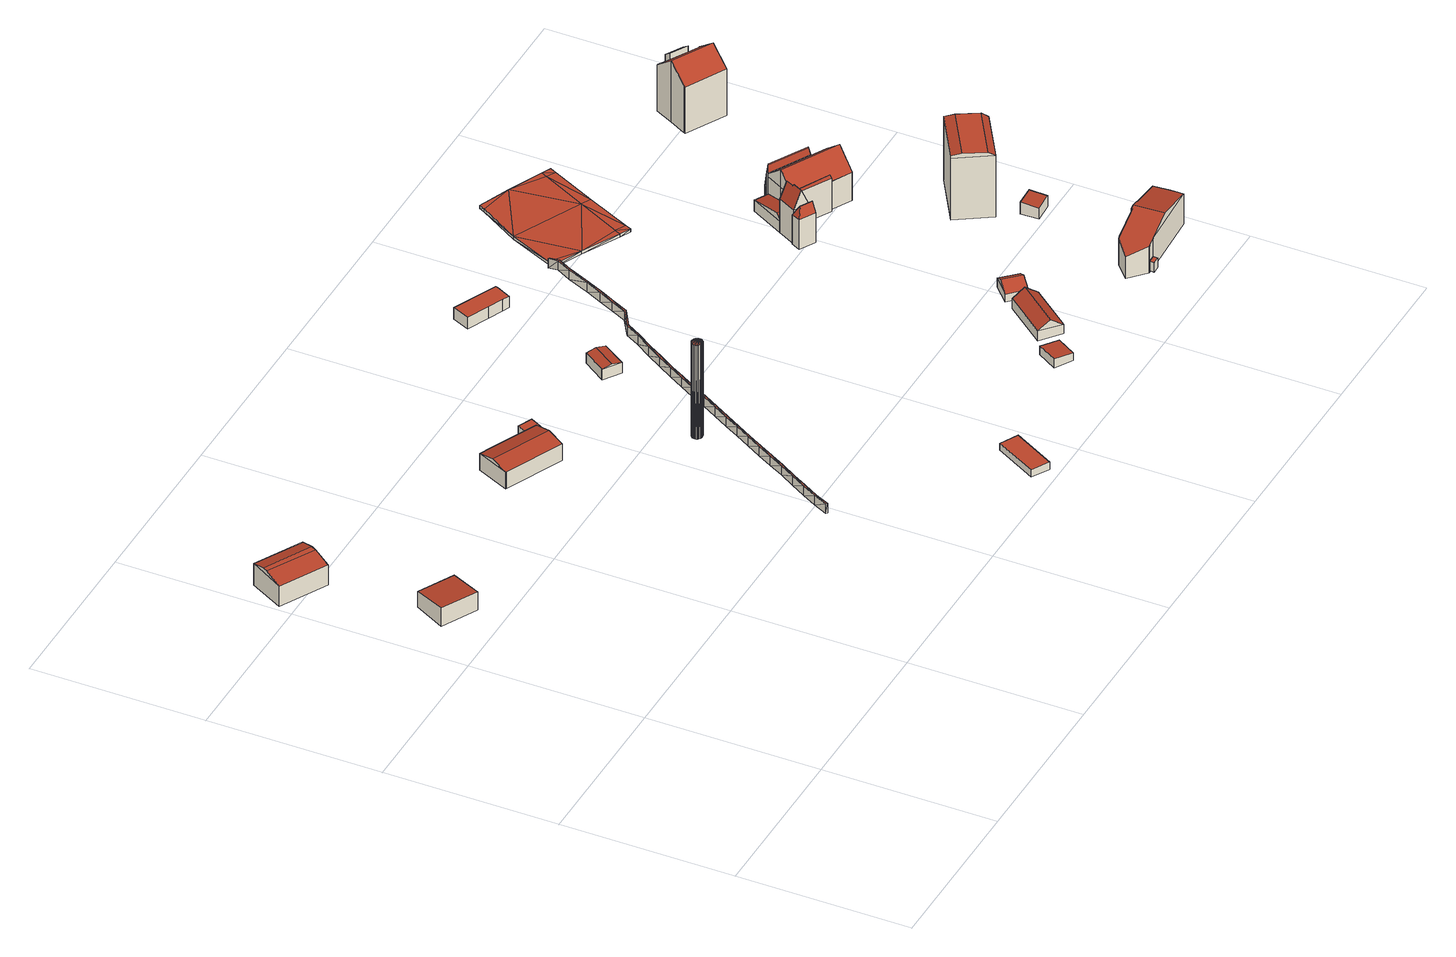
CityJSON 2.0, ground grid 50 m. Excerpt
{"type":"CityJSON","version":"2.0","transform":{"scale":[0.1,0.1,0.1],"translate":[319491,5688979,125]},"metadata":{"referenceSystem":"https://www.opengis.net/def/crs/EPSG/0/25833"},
"CityObjects":{
"building1":{"type":"Building","attributes":{"Dachtyp_tdc":"tdcPolyFlatRoof","Gemeindeschluessel":14713000,"Dachneigung":5.12,"QualitaetDacherkennung":85,"Geometrietyp2DReferenz":"3000","function":"31001_2000","roofType":"2100","measuredHeight":5.78},"geometry":[{"type":"MultiSurface","lod":"2","boundaries":[[[0,1,2,3]],[[1,4,5,2]],[[4,6,7,5]],[[6,0,3,7]],[[6,4,1,0]],[[3,2,5,7]]],"semantics":{"surfaces":[{"type":"WallSurface"},{"type":"RoofSurface"},{"type":"GroundSurface"}],"values":[0,0,0,0,1,2]}}]},
"building2":{"type":"Building","attributes":{"Dachtyp_tdc":"tdcCutGableRoof","Gemeindeschluessel":14713000,"Dachneigung":15.12,"QualitaetDacherkennung":82,"Geometrietyp2DReferenz":"3000","function":"31001_2000","roofType":"9999","measuredHeight":7.9},"geometry":[{"type":"MultiSurface","lod":"2","boundaries":[[[8,9,10,11]],[[9,12,13,10]],[[12,14,15,13]],[[14,8,11,15]],[[9,8,16,17]],[[12,9,17,18]],[[14,12,18,19]],[[8,14,19,16]],[[18,17,16,19]],[[11,10,13,15]]],"semantics":{"surfaces":[{"type":"WallSurface"},{"type":"RoofSurface"},{"type":"GroundSurface"}],"values":[0,0,0,0,1,0,1,0,1,2]}}]},
"building3":{"type":"Building","attributes":{"Dachtyp_tdc":"tdcFreeFormRoof","Gemeindeschluessel":14713000,"Dachneigung":14.3,"QualitaetDacherkennung":73,"Geometrietyp2DReferenz":"3000","function":"31001_2000","roofType":"5000","measuredHeight":6.57},"geometry":[{"type":"MultiSurface","lod":"2","boundaries":[[[20,21,22,23]],[[21,24,25,22]],[[24,26,27,25]],[[26,28,29,27]],[[28,30,31,29]],[[30,20,23,31]],[[21,32,33,26,24]],[[32,20,30,28,33]],[[21,20,32]],[[28,26,33]],[[23,22,25,27,29,31]]],"semantics":{"surfaces":[{"type":"WallSurface"},{"type":"RoofSurface"},{"type":"GroundSurface"}],"values":[0,0,0,0,0,0,1,1,0,0,2]}}]},
"building4":{"type":"Building","attributes":{"Dachtyp_tdc":"tdcPolyFlatRoof","Gemeindeschluessel":14713000,"Dachneigung":0,"QualitaetDacherkennung":39,"Geometrietyp2DReferenz":"3000","function":"31001_2000","roofType":"1000","measuredHeight":2.41},"geometry":[{"type":"MultiSurface","lod":"2","boundaries":[[[34,35,36,37]],[[35,38,39,36]],[[38,40,41,39]],[[40,42,43,41]],[[42,34,37,43]],[[42,40,38,35,34]],[[37,36,39,41,43]]],"semantics":{"surfaces":[{"type":"WallSurface"},{"type":"RoofSurface"},{"type":"GroundSurface"}],"values":[0,0,0,0,0,1,2]}}]},
"building5":{"type":"Building","attributes":{"Stand_DGM":"2023","Stand_Basis-DLM":"2022","Gemeindeschluessel":"14713000","ObjektHoehe":30,"Stand_Laserscan":"2023","BodenHoehe":130.76,"Stand_3D-Stadtmodell":"2025","Geometrietyp2DReferenz":1000,"AbsoluteHoehe":160.76,"function":"51002_1260","roofType":"9999","measuredHeight":30},"geometry":[{"type":"MultiSurface","lod":"2","boundaries":[[[44,45,46]],[[44,46,47]],[[44,47,48]],[[44,48,49]],[[44,49,50]],[[44,50,51]],[[44,51,52]],[[44,52,53]],[[44,53,54]],[[44,54,55]],[[44,55,56]],[[44,56,57]],[[44,57,58]],[[44,58,59]],[[44,59,60]],[[44,60,61]],[[44,61,62]],[[44,62,63]],[[46,45,64]],[[46,64,65]],[[45,44,66]],[[45,66,64]],[[44,63,67]],[[44,67,66]],[[63,62,68]],[[63,68,67]],[[62,61,69]],[[62,69,68]],[[61,60,70]],[[61,70,69]],[[60,59,71]],[[60,71,70]],[[59,58,72]],[[59,72,71]],[[58,57,73]],[[58,73,72]],[[57,56,74]],[[57,74,73]],[[56,55,75]],[[56,75,74]],[[55,54,76]],[[55,76,75]],[[54,53,77]],[[54,77,76]],[[53,52,78]],[[53,78,77]],[[52,51,79]],[[52,79,78]],[[51,50,80]],[[51,80,79]],[[50,49,81]],[[50,81,80]],[[49,48,82]],[[49,82,81]],[[48,47,83]],[[48,83,82]],[[47,46,65]],[[47,65,83]],[[83,66,67]],[[83,67,68]],[[83,68,69]],[[83,69,70]],[[83,70,71]],[[83,71,72]],[[83,72,73]],[[83,73,74]],[[83,74,75]],[[83,75,76]],[[83,76,77]],[[83,77,78]],[[83,78,79]],[[83,79,80]],[[83,80,81]],[[83,81,82]],[[83,65,64]],[[83,64,66]]],"semantics":{"surfaces":[{"type":"RoofSurface"},{"type":"WallSurface"},{"type":"GroundSurface"}],"values":[0,0,0,0,0,0,0,0,0,0,0,0,0,0,0,0,0,0,1,1,1,1,1,1,1,1,1,1,1,1,1,1,1,1,1,1,1,1,1,1,1,1,1,1,1,1,1,1,1,1,1,1,1,1,1,1,1,1,2,2,2,2,2,2,2,2,2,2,2,2,2,2,2,2,2,2]}}]},
"building6":{"type":"Building","attributes":{"Dachtyp_tdc":"tdcPolyFlatRoof","Gemeindeschluessel":14713000,"Dachneigung":2.75,"QualitaetDacherkennung":74,"Geometrietyp2DReferenz":"3000","function":"31001_2000","roofType":"2100","measuredHeight":2.46},"geometry":[{"type":"MultiSurface","lod":"2","boundaries":[[[84,85,86,87]],[[85,88,89,86]],[[88,90,91,89]],[[90,84,87,91]],[[90,88,85,84]],[[87,86,89,91]]],"semantics":{"surfaces":[{"type":"WallSurface"},{"type":"RoofSurface"},{"type":"GroundSurface"}],"values":[0,0,0,0,1,2]}}]},
"building7":{"type":"Building","attributes":{"Art":2000,"Stand_DGM":"2023","Stand_Basis-DLM":"2022","Gemeindeschluessel":"14713000","ObjektHoehe":3,"Stand_Laserscan":"2023","BodenHoehe":0,"Stand_3D-Stadtmodell":"2025","Geometrietyp2DReferenz":2000,"AbsoluteHoehe":0,"function":"51009_1700","roofType":"9999","measuredHeight":3},"geometry":[{"type":"MultiSurface","lod":"2","boundaries":[[[92,93,94]],[[95,92,94]],[[96,92,95]],[[97,96,95]],[[98,96,97]],[[99,98,97]],[[100,98,99]],[[101,100,99]],[[102,100,101]],[[103,102,101]],[[104,102,103]],[[105,104,103]],[[106,104,105]],[[107,106,105]],[[108,106,107]],[[109,108,110]],[[111,108,109]],[[112,113,109]],[[114,113,112]],[[115,114,112]],[[116,114,115]],[[117,116,115]],[[118,116,117]],[[119,118,117]],[[120,118,119]],[[121,120,122]],[[123,120,121]],[[124,123,121]],[[125,123,124]],[[126,127,128]],[[129,127,126]],[[130,129,126]],[[131,129,130]],[[132,131,130]],[[133,131,132]],[[134,133,132]],[[135,133,134]],[[136,135,134]],[[137,135,136]],[[138,137,136]],[[139,137,138]],[[140,139,138]],[[141,139,140]],[[142,141,140]],[[143,141,142]],[[144,143,142]],[[145,143,144]],[[146,145,144]],[[93,145,146]],[[94,93,146]],[[106,147,148]],[[108,111,149]],[[108,149,147]],[[113,114,150]],[[113,150,151]],[[114,116,152]],[[114,152,150]],[[116,118,153]],[[116,153,152]],[[118,120,154]],[[118,154,153]],[[120,123,155]],[[120,155,154]],[[123,125,156]],[[123,156,155]],[[157,158,128]],[[157,128,127]],[[159,156,125]],[[159,125,124]],[[158,160,126]],[[158,126,128]],[[160,161,130]],[[160,130,126]],[[161,162,132]],[[161,132,130]],[[162,163,134]],[[162,134,132]],[[163,164,136]],[[163,136,134]],[[164,165,138]],[[164,138,136]],[[165,166,140]],[[165,140,138]],[[166,167,142]],[[166,142,140]],[[167,168,144]],[[167,144,142]],[[168,169,146]],[[168,146,144]],[[169,170,94]],[[169,94,146]],[[170,171,95]],[[170,95,94]],[[171,172,97]],[[171,97,95]],[[172,173,99]],[[172,99,97]],[[173,174,101]],[[173,101,99]],[[174,175,103]],[[174,103,101]],[[175,176,105]],[[175,105,103]],[[176,177,107]],[[176,107,105]],[[178,179,109]],[[178,109,110]],[[179,180,112]],[[179,112,109]],[[181,117,115]],[[180,181,115]],[[180,115,112]],[[181,182,117]],[[182,183,119]],[[182,119,117]],[[184,185,121]],[[184,121,122]],[[185,159,124]],[[185,124,121]],[[127,129,186]],[[127,186,157]],[[129,131,187]],[[129,187,186]],[[131,133,188]],[[131,188,187]],[[133,135,189]],[[133,189,188]],[[135,137,190]],[[135,190,189]],[[137,139,191]],[[137,191,190]],[[139,141,192]],[[139,192,191]],[[141,143,193]],[[141,193,192]],[[143,145,194]],[[143,194,193]],[[145,93,195]],[[145,195,194]],[[93,92,196]],[[93,196,195]],[[92,96,197]],[[92,197,196]],[[96,98,198]],[[96,198,197]],[[98,100,199]],[[98,199,198]],[[100,102,200]],[[100,200,199]],[[102,104,201]],[[102,201,200]],[[104,106,148]],[[104,148,201]],[[106,108,147]],[[158,157,160]],[[160,157,186]],[[160,186,161]],[[161,186,187]],[[161,187,162]],[[162,187,188]],[[162,188,163]],[[163,188,189]],[[163,189,164]],[[164,189,190]],[[164,190,165]],[[165,190,191]],[[165,191,166]],[[166,191,192]],[[166,192,167]],[[167,192,193]],[[167,193,168]],[[168,193,194]],[[168,194,169]],[[169,194,195]],[[169,195,170]],[[170,195,196]],[[170,196,171]],[[171,196,197]],[[171,197,172]],[[172,197,198]],[[174,199,200]],[[172,198,173]],[[173,198,199]],[[173,199,174]],[[174,200,175]],[[175,200,201]],[[175,201,176]],[[176,201,148]],[[176,148,177]],[[177,148,147]],[[178,147,179]],[[179,147,149]],[[179,151,180]],[[180,151,150]],[[180,150,181]],[[181,150,152]],[[181,152,182]],[[182,152,153]],[[182,153,183]],[[183,153,154]],[[184,154,185]],[[185,154,155]],[[185,155,159]],[[159,155,156]]],"semantics":{"surfaces":[{"type":"RoofSurface"},{"type":"WallSurface"},{"type":"GroundSurface"}],"values":[0,0,0,0,0,0,0,0,0,0,0,0,0,0,0,0,0,0,0,0,0,0,0,0,0,0,0,0,0,0,0,0,0,0,0,0,0,0,0,0,0,0,0,0,0,0,0,0,0,0,1,1,1,1,1,1,1,1,1,1,1,1,1,1,1,1,1,1,1,1,1,1,1,1,1,1,1,1,1,1,1,1,1,1,1,1,1,1,1,1,1,1,1,1,1,1,1,1,1,1,1,1,1,1,1,1,1,1,1,1,1,1,1,1,1,1,1,1,1,1,1,1,1,1,1,1,1,1,1,1,1,1,1,1,1,1,1,1,1,1,1,1,1,1,1,1,1,1,1,1,1,1,1,1,2,2,2,2,2,2,2,2,2,2,2,2,2,2,2,2,2,2,2,2,2,2,2,2,2,2,2,2,2,2,2,2,2,2,2,2,2,2,2,2,2,2,2,2,2,2,2,2,2,2]}}]},
"building8":{"type":"Building","attributes":{"Dachtyp_tdc":"tdcGableRoof","Gemeindeschluessel":14713000,"Dachneigung":10.08,"QualitaetDacherkennung":54,"Geometrietyp2DReferenz":"3000","function":"31001_2000","roofType":"3100","measuredHeight":3.81},"geometry":[{"type":"MultiSurface","lod":"2","boundaries":[[[202,203,204,205]],[[203,206,207,204]],[[206,208,209,207]],[[208,210,211,209]],[[210,202,205,211]],[[202,210,212,213]],[[208,206,203,213,212]],[[212,210,208]],[[202,213,203]],[[205,204,207,209,211]]],"semantics":{"surfaces":[{"type":"WallSurface"},{"type":"RoofSurface"},{"type":"GroundSurface"}],"values":[0,0,0,0,0,1,1,0,0,2]}}]},
"building9":{"type":"Building","attributes":{"Dachtyp_tdc":"tdcPolyFlatRoof","Gemeindeschluessel":14713000,"Dachneigung":3.63,"QualitaetDacherkennung":74,"Geometrietyp2DReferenz":"3000","function":"31001_9998","roofType":"2100","measuredHeight":2.78},"geometry":[{"type":"MultiSurface","lod":"2","boundaries":[[[214,215,216,217]],[[215,218,219,216]],[[218,220,221,219]],[[220,214,217,221]],[[220,218,215,214]],[[217,216,219,221]]],"semantics":{"surfaces":[{"type":"WallSurface"},{"type":"RoofSurface"},{"type":"GroundSurface"}],"values":[0,0,0,0,1,2]}}]},
"building10":{"type":"Building","attributes":{"Dachtyp_tdc":"tdcPolyFlatRoof","Gemeindeschluessel":14713000,"Dachneigung":0,"QualitaetDacherkennung":36,"Geometrietyp2DReferenz":"3000","function":"31001_2000","roofType":"1000","measuredHeight":3.64},"geometry":[{"type":"MultiSurface","lod":"2","boundaries":[[[222,223,224,225]],[[223,226,227,224]],[[226,228,229,227]],[[228,230,231,229]],[[230,232,233,231]],[[232,234,235,233]],[[234,222,225,235]],[[234,232,230,228,226,223,222]],[[225,224,227,229,231,233,235]]],"semantics":{"surfaces":[{"type":"WallSurface"},{"type":"RoofSurface"},{"type":"GroundSurface"}],"values":[0,0,0,0,0,0,0,1,2]}}]},
"building11":{"type":"Building","attributes":{"Dachtyp_tdc":"tdcGableRoof","Gemeindeschluessel":14713000,"Dachneigung":35.93,"QualitaetDacherkennung":64,"Geometrietyp2DReferenz":"3000","function":"31001_9998","roofType":"3100","measuredHeight":5.63},"geometry":[{"type":"MultiSurface","lod":"2","boundaries":[[[236,237,238,239]],[[237,240,241,238]],[[240,242,243,241]],[[242,236,239,243]],[[240,237,244]],[[236,242,245]],[[237,236,245,244]],[[242,240,244,245]],[[239,238,241,243]]],"semantics":{"surfaces":[{"type":"WallSurface"},{"type":"RoofSurface"},{"type":"GroundSurface"}],"values":[0,0,0,0,0,0,1,1,2]}}]},
"building12":{"type":"Building","attributes":{"Dachtyp_tdc":"tdcGableRoof","Gemeindeschluessel":14713000,"Dachneigung":26.18,"QualitaetDacherkennung":14,"Geometrietyp2DReferenz":"3000","function":"31001_9998","roofType":"3100","measuredHeight":4.48},"geometry":[{"type":"MultiSurface","lod":"2","boundaries":[[[246,247,248,249]],[[247,250,251,248]],[[250,252,253,251]],[[252,246,249,253]],[[250,247,254]],[[246,252,255]],[[247,246,255,254]],[[252,250,254,255]],[[249,248,251,253]]],"semantics":{"surfaces":[{"type":"WallSurface"},{"type":"RoofSurface"},{"type":"GroundSurface"}],"values":[0,0,0,0,0,0,1,1,2]}}]},
"building13":{"type":"Building","attributes":{"Stand_DGM":"2023","Stand_Basis-DLM":"2022","Gemeindeschluessel":"14713000","ObjektHoehe":1,"Stand_Laserscan":"2023","BodenHoehe":130.52,"Stand_3D-Stadtmodell":"2025","Geometrietyp2DReferenz":3000,"AbsoluteHoehe":131.52,"function":"53001_1800","roofType":"9999","measuredHeight":1},"geometry":[{"type":"MultiSurface","lod":"2","boundaries":[[[256,257,258]],[[258,257,259]],[[260,261,262]],[[263,261,260]],[[260,264,265]],[[266,267,268]],[[266,268,269]],[[269,268,263]],[[269,263,260]],[[269,260,265]],[[258,263,268]],[[256,258,268]],[[263,259,270]],[[261,271,262]],[[262,271,272]],[[263,270,261]],[[261,270,271]],[[258,259,263]],[[272,273,274]],[[262,272,274]],[[262,274,275]],[[272,271,273]],[[271,270,276]],[[271,276,273]],[[270,259,277]],[[270,277,276]],[[259,257,278]],[[259,278,277]],[[257,256,279]],[[257,279,278]],[[256,268,280]],[[256,280,279]],[[268,267,281]],[[268,281,280]],[[267,266,282]],[[267,282,281]],[[266,269,283]],[[266,283,282]],[[269,265,284]],[[269,284,283]],[[265,264,285]],[[265,285,284]],[[264,260,286]],[[264,286,285]],[[260,262,275]],[[260,275,286]],[[277,278,287]],[[275,288,286]],[[286,288,289]],[[284,285,286]],[[280,281,282]],[[283,280,282]],[[289,280,283]],[[286,289,283]],[[284,286,283]],[[280,289,287]],[[280,287,279]],[[275,273,288]],[[274,273,275]],[[288,276,289]],[[273,276,288]],[[289,277,287]],[[276,277,289]],[[287,278,279]]],"semantics":{"surfaces":[{"type":"RoofSurface"},{"type":"WallSurface"},{"type":"GroundSurface"}],"values":[0,0,0,0,0,0,0,0,0,0,0,0,0,0,0,0,0,0,1,1,1,1,1,1,1,1,1,1,1,1,1,1,1,1,1,1,1,1,1,1,1,1,1,1,1,1,2,2,2,2,2,2,2,2,2,2,2,2,2,2,2,2,2,2]}}]},
"building14":{"type":"Building","attributes":{"Dachtyp_tdc":"tdcPolyFlatRoof","Gemeindeschluessel":14713000,"Dachneigung":0,"QualitaetDacherkennung":0,"Geometrietyp2DReferenz":"3000","BezugspunktDach":"2000","function":"31001_9998","measuredHeight":3},"geometry":[{"type":"MultiSurface","lod":"2","boundaries":[[[290,291,292,293]],[[290,293,294,295]],[[293,292,296,294]],[[292,291,297,296]],[[291,290,295,297]],[[294,296,297,295]]],"semantics":{"surfaces":[{"type":"RoofSurface"},{"type":"WallSurface"},{"type":"GroundSurface"}],"values":[0,1,1,1,1,2]}}]},
"building15":{"type":"Building","attributes":{"Dachtyp_tdc":"tdcFreeFormRoof","Gemeindeschluessel":14713000,"Dachneigung":62.77,"QualitaetDacherkennung":2,"Geometrietyp2DReferenz":"3000","function":"31001_9998","roofType":"5000","measuredHeight":12.28},"geometry":[{"type":"MultiSurface","lod":"2","boundaries":[[[298,299,300,301]],[[299,302,303,300]],[[302,304,305,303]],[[304,306,307,305]],[[306,298,301,307]],[[308,309,310,306,304]],[[308,304,302]],[[309,308,302,299]],[[310,309,299,298]],[[310,298,306]],[[301,300,303,305,307]]],"semantics":{"surfaces":[{"type":"WallSurface"},{"type":"RoofSurface"},{"type":"GroundSurface"}],"values":[0,0,0,0,0,1,1,1,1,0,2]}}]},
"building16":{"type":"Building","attributes":{"Dachtyp_tdc":"tdcFreeFormRoof","Gemeindeschluessel":14713000,"Dachneigung":65.3,"QualitaetDacherkennung":3,"Geometrietyp2DReferenz":"3000","function":"31001_9998","roofType":"5000","measuredHeight":15.96},"geometry":[{"type":"MultiSurface","lod":"2","boundaries":[[[311,312,313,314]],[[312,315,316,313]],[[315,317,318,316]],[[317,319,320,318]],[[319,321,322,320]],[[321,311,314,322]],[[323,321,319]],[[324,325,326,323,319,317]],[[324,317,315]],[[325,324,315,312]],[[326,325,312,311]],[[323,326,311,321]],[[314,313,316,318,320,322]]],"semantics":{"surfaces":[{"type":"WallSurface"},{"type":"RoofSurface"},{"type":"GroundSurface"}],"values":[0,0,0,0,0,0,0,1,0,1,1,1,2]}}]},
"building17":{"type":"Building","attributes":{"Dachtyp_tdc":"tdcFreeFormRoof","Gemeindeschluessel":14713000,"Dachneigung":18.91,"QualitaetDacherkennung":25,"Geometrietyp2DReferenz":"3000","function":"31001_9998","roofType":"5000","measuredHeight":12.02},"geometry":[{"type":"MultiSurface","lod":"2","boundaries":[[[327,328,329,330]],[[328,331,332,329]],[[331,333,334,332]],[[333,335,336,334]],[[335,337,338,336]],[[337,339,340,338]],[[339,341,342,340]],[[341,343,344,342]],[[343,345,346,344]],[[345,347,348,346]],[[347,349,350,348]],[[349,351,352,350]],[[351,353,354,352]],[[353,355,356,354]],[[355,357,358,356]],[[357,327,330,358]],[[359,360,327,357,355,353,351,349,347,345,343]],[[341,339,337,335,333,331,328,360,359]],[[328,327,360]],[[343,341,359]],[[330,329,332,334,336,338,340,342,344,346,348,350,352,354,356,358]]],"semantics":{"surfaces":[{"type":"WallSurface"},{"type":"RoofSurface"},{"type":"GroundSurface"}],"values":[0,0,0,0,0,0,0,0,0,0,0,0,0,0,0,0,1,1,0,0,2]}}]},
"building18":{"type":"Building","attributes":{"Dachtyp_tdc":"tdcGableRoof","Gemeindeschluessel":14713000,"Dachneigung":11.74,"QualitaetDacherkennung":23,"Geometrietyp2DReferenz":"3000","function":"31001_9998","roofType":"3100","measuredHeight":5.54},"geometry":[{"type":"MultiSurface","lod":"2","boundaries":[[[361,362,363,320]],[[362,364,365,363]],[[364,366,367,365]],[[366,368,322,367]],[[368,361,320,322]],[[369,370,371,372]],[[362,371,370,373,364]],[[366,373,370,369,368]],[[364,373,366]],[[361,372,371,362]],[[368,369,372,361]],[[320,363,365,367,322]]],"semantics":{"surfaces":[{"type":"WallSurface"},{"type":"RoofSurface"},{"type":"GroundSurface"}],"values":[0,0,0,0,0,1,1,0,0,0,0,2]}}]},
"building19":{"type":"Building","attributes":{"Gemeindeschluessel":14713000,"Geometrietyp2DReferenz":"3000","function":"31001_9998","roofType":"9999"},"children":["building19-1","building19-2","building19-3"]},
"building19-1":{"type":"BuildingPart","attributes":{"Dachtyp_tdc":"tdcFreeFormRoof","Dachneigung":73.47,"QualitaetDacherkennung":10,"Geometrietyp2DReferenz":"3000","roofType":"5000","measuredHeight":11.69},"parents":["building19"],"geometry":[{"type":"MultiSurface","lod":"2","boundaries":[[[374,375,313,376]],[[375,377,314,313]],[[377,378,379,322,314]],[[380,374,376,381,382]],[[378,377,383]],[[377,375,374,384,383]],[[374,380,385,384]],[[385,378,383,384]],[[376,313,314,322,381]],[[382,379,378,385]],[[381,322,379,382]],[[380,382,385]]],"semantics":{"surfaces":[{"type":"WallSurface"},{"type":"RoofSurface"},{"type":"GroundSurface"},{"type":"ClosureSurface"}],"values":[0,0,0,0,1,1,1,1,2,0,3,0]}}]},
"building19-2":{"type":"BuildingPart","attributes":{"Dachtyp_tdc":"tdcGableRoof","Dachneigung":45.44,"QualitaetDacherkennung":56,"Geometrietyp2DReferenz":"3000","roofType":"3100","measuredHeight":14.65},"parents":["building19"],"geometry":[{"type":"MultiSurface","lod":"2","boundaries":[[[379,386,367,322]],[[386,387,365,367]],[[387,388,389,365]],[[390,391,392,393]],[[391,394,395,392]],[[394,382,381,395]],[[396,397,398,399,379]],[[400,401,402,403,399,398,404]],[[390,400,404,391]],[[391,404,398,397,394]],[[379,399,403,386]],[[386,403,402,387]],[[387,402,401,388]],[[394,397,396,382]],[[396,379,382]],[[322,367,365,389,393,392,395,381]],[[393,389,388,390]],[[322,381,382,379]],[[388,401,400,390]]],"semantics":{"surfaces":[{"type":"WallSurface"},{"type":"RoofSurface"},{"type":"GroundSurface"},{"type":"ClosureSurface"}],"values":[0,0,0,0,0,0,1,1,0,0,0,0,0,0,0,2,3,3,3]}}]},
"building19-3":{"type":"BuildingPart","attributes":{"Dachtyp_tdc":"tdcFreeFormRoof","Dachneigung":82.46,"QualitaetDacherkennung":17,"Geometrietyp2DReferenz":"3000","roofType":"5000","measuredHeight":12.54},"parents":["building19"],"geometry":[{"type":"MultiSurface","lod":"2","boundaries":[[[405,406,407,408]],[[406,409,410,407]],[[409,411,412,410]],[[411,413,400,390,393,412]],[[414,415,416,389,388,401]],[[415,405,408,416]],[[413,411,417]],[[411,409,406,405,415,418,417]],[[415,414,418]],[[414,413,417,418]],[[408,407,410,412,393,389,416]],[[401,400,413,414]],[[388,389,393,390]],[[388,390,400,401]]],"semantics":{"surfaces":[{"type":"WallSurface"},{"type":"RoofSurface"},{"type":"GroundSurface"},{"type":"ClosureSurface"}],"values":[0,0,0,0,0,0,1,1,1,1,2,0,3,3]}}]},
"building20":{"type":"Building","attributes":{"Dachtyp_tdc":"tdcPolyFlatRoof","Gemeindeschluessel":14713000,"Dachneigung":4.68,"QualitaetDacherkennung":82,"Geometrietyp2DReferenz":"3000","function":"31001_9998","roofType":"2100","measuredHeight":3.82},"geometry":[{"type":"MultiSurface","lod":"2","boundaries":[[[419,420,421,422]],[[420,423,424,421]],[[423,425,426,424]],[[425,419,422,426]],[[425,423,420,419]],[[422,421,424,426]]],"semantics":{"surfaces":[{"type":"WallSurface"},{"type":"RoofSurface"},{"type":"GroundSurface"}],"values":[0,0,0,0,1,2]}}]},
"building21":{"type":"Building","attributes":{"Dachtyp_tdc":"tdcFreeFormRoof","Gemeindeschluessel":14713000,"Dachneigung":0.863,"QualitaetDacherkennung":67,"Geometrietyp2DReferenz":"3000","function":"31001_9998","roofType":"5000","measuredHeight":21.02},"geometry":[{"type":"MultiSurface","lod":"2","boundaries":[[[427,428,429,430]],[[428,431,432,429]],[[431,433,434,432]],[[433,435,436,434]],[[435,437,438,436]],[[437,439,440,438]],[[439,427,430,440]],[[441,442,443,444,445]],[[435,446,447,437]],[[444,447,446,445]],[[433,446,435]],[[431,445,446,433]],[[428,441,445,431]],[[439,443,442,427]],[[437,447,444,443,439]],[[427,442,441,428]],[[430,429,432,434,436,438,440]]],"semantics":{"surfaces":[{"type":"WallSurface"},{"type":"RoofSurface"},{"type":"GroundSurface"}],"values":[0,0,0,0,0,0,0,1,1,1,0,0,0,0,0,0,2]}}]},
"building22":{"type":"Building","attributes":{"Gemeindeschluessel":14713000,"Geometrietyp2DReferenz":"3000","function":"31001_9998","roofType":"9999"},"children":["building22-1","building22-2"]},
"building22-1":{"type":"BuildingPart","attributes":{"Dachtyp_tdc":"tdcGableRoof","Dachneigung":38.66,"QualitaetDacherkennung":67,"Geometrietyp2DReferenz":"3000","roofType":"3100","measuredHeight":19.48},"parents":["building22"],"geometry":[{"type":"MultiSurface","lod":"2","boundaries":[[[448,449,450,451]],[[449,452,453,450]],[[452,454,455,453]],[[454,456,457,455]],[[458,459,460,461]],[[459,462,463,460]],[[462,464,465,463]],[[464,466,467,465]],[[466,468,469,467]],[[468,448,451,469]],[[464,462,459,458,456,454,452,449]],[[449,448,468,466,464]],[[451,450,453,455,457,461,460,463,465,467,469]],[[461,457,456,458]]],"semantics":{"surfaces":[{"type":"WallSurface"},{"type":"RoofSurface"},{"type":"GroundSurface"},{"type":"ClosureSurface"}],"values":[0,0,0,0,0,0,0,0,0,0,1,1,2,3]}}]},
"building22-2":{"type":"BuildingPart","attributes":{"Dachtyp_tdc":"tdcPolyFlatRoof","Dachneigung":38.08,"QualitaetDacherkennung":32,"Geometrietyp2DReferenz":"3000","roofType":"2100","measuredHeight":16.6},"parents":["building22"],"geometry":[{"type":"MultiSurface","lod":"2","boundaries":[[[470,471,461,472]],[[471,458,461]],[[473,474,475,457,456]],[[474,470,472,475]],[[474,473,471,470]],[[472,461,457,475]],[[456,458,471,473]],[[456,457,461,458]]],"semantics":{"surfaces":[{"type":"WallSurface"},{"type":"RoofSurface"},{"type":"GroundSurface"},{"type":"ClosureSurface"}],"values":[0,0,0,0,1,2,0,3]}}]}
},
"vertices":[
[253,1162,75],[205,1072,84],[205,1072,26],[253,1162,26],[102,1126,84],[102,1126,26],[150,1216,75],[150,1216,26],
[143,1466,81],[8,1539,81],[8,1539,17],[143,1466,17],[61,1636,86],[61,1636,17],[196,1563,86],[196,1563,17],[169,1514,96],[34,1587,96],[42,1601,96],[177,1528,96],
[883,1236,100],[840,1141,100],[840,1141,47],[883,1236,47],[673,1217,100],[673,1217,47],[669,1219,100],[669,1219,47],[712,1313,100],[712,1313,47],[747,1298,100],[747,1298,47],[861,1189,113],[690,1266,113],
[883,1236,79],[864,1245,79],[864,1245,55],[883,1236,55],[885,1288,79],[885,1288,55],[926,1270,79],[926,1270,55],[904,1226,79],[904,1226,55],
[1087,875,358],[1085,879,358],[1082,883,358],[1079,886,358],[1074,887,358],[1069,887,358],[1065,886,358],[1061,883,358],[1058,879,358],[1057,875,358],[1057,870,358],[1058,866,358],[1061,862,358],[1065,859,358],[1069,858,358],[1074,858,358],[1079,859,358],[1082,862,358],[1085,866,358],[1087,870,358],[1085,879,58],[1082,883,58],[1087,875,58],[1087,870,58],[1085,866,58],[1082,862,58],[1079,859,58],[1074,858,58],[1069,858,58],[1065,859,58],[1061,862,58],[1058,866,58],[1057,870,58],[1057,875,58],[1058,879,58],[1061,883,58],[1065,886,58],[1069,887,58],[1074,887,58],[1079,886,58],
[1341,5,78],[1292,33,76],[1292,33,54],[1341,5,54],[1359,155,76],[1359,155,54],[1408,127,78],[1408,127,54],
[1194,912,85],[1169,869,85],[1199,910,85],[1223,953,84],[1219,956,84],[1248,997,85],[1244,999,85],[1273,1040,85],[1269,1043,85],[1298,1083,87],[1293,1086,87],[1322,1127,90],[1318,1129,90],[1347,1170,95],[1343,1173,95],[1371,1212,95],[1366,1214,95],[1423,1244,95],[1369,1210,95],[1421,1249,95],[1446,1290,95],[1419,1246,95],[1441,1292,95],[1468,1335,95],[1463,1337,95],[1491,1383,94],[1487,1385,94],[1517,1446,96],[1512,1448,96],[1541,1490,95],[1516,1446,96],[1536,1492,95],[1561,1528,75],[1557,1530,75],[951,476,83],[922,435,87],[926,432,87],[946,478,83],[975,519,83],[971,521,83],[1000,562,83],[996,565,83],[1025,606,84],[1021,608,84],[1050,649,84],[1046,652,84],[1075,693,83],[1070,695,83],[1099,736,84],[1095,739,84],[1124,780,84],[1120,782,84],[1149,823,84],[1145,825,84],[1174,866,85],[1366,1214,65],[1343,1173,65],[1421,1249,65],[1441,1292,65],[1419,1246,65],[1463,1337,65],[1487,1385,64],[1512,1448,66],[1536,1492,65],[1557,1530,45],[922,435,57],[926,432,57],[1561,1528,45],[951,476,53],[975,519,53],[1000,562,53],[1025,606,54],[1050,649,54],[1075,693,53],[1099,736,54],[1124,780,54],[1149,823,54],[1174,866,55],[1199,910,55],[1223,953,54],[1248,997,55],[1273,1040,55],[1298,1083,57],[1322,1127,60],[1347,1170,65],[1371,1212,65],[1369,1210,65],[1423,1244,65],[1446,1290,65],[1468,1335,65],[1491,1383,64],[1517,1446,66],[1516,1446,66],[1541,1490,65],[946,478,53],[971,521,53],[996,565,53],[1021,608,54],[1046,652,54],[1070,695,53],[1095,739,54],[1120,782,54],[1145,825,54],[1169,869,55],[1194,912,55],[1219,956,54],[1244,999,55],[1269,1043,55],[1293,1086,57],[1318,1129,60],
[1226,1160,91],[1178,1193,91],[1178,1193,58],[1226,1160,58],[1179,1195,91],[1179,1195,58],[1223,1260,91],[1223,1260,58],[1272,1228,91],[1272,1228,58],[1248,1244,97],[1202,1176,97],
[1778,150,81],[1728,180,85],[1728,180,57],[1778,150,57],[1762,237,85],[1762,237,57],[1811,206,81],[1811,206,57],
[1340,1595,46],[1278,1623,46],[1278,1623,10],[1340,1595,10],[1300,1673,46],[1300,1673,10],[1428,1616,46],[1428,1616,10],[1426,1610,46],[1426,1610,10],[1405,1566,46],[1405,1566,10],[1385,1575,46],[1385,1575,10],
[1816,269,85],[1910,388,85],[1910,388,54],[1816,269,54],[1967,342,83],[1967,342,54],[1873,223,83],[1873,223,54],[1938,366,110],[1843,246,110],
[1978,463,80],[2020,418,81],[2020,418,51],[1978,463,51],[1973,373,77],[1973,373,51],[1929,417,76],[1929,417,51],[2000,399,96],[1957,443,96],
[1743,1416,65],[1773,1402,65],[1751,1434,65],[1781,1420,65],[1786,1753,65],[1877,1691,65],[1886,1709,65],[1813,1561,65],[1694,1791,65],[1685,1774,65],[1559,1529,65],[1551,1511,65],[1636,1473,65],[1615,1656,65],[1841,1548,65],[1904,1678,65],[1913,1696,65],[1904,1678,55],[1913,1696,55],[1886,1709,55],[1841,1548,55],[1781,1420,55],[1773,1402,55],[1743,1416,55],[1636,1473,55],[1551,1511,55],[1559,1529,55],[1615,1656,55],[1685,1774,55],[1694,1791,55],[1786,1753,55],[1751,1434,55],[1877,1691,55],[1813,1561,55],
[2228,130,84],[2228,143,84],[2207,142,84],[2205,129,84],[2205,129,54],[2228,130,54],[2207,142,54],[2228,143,54],
[1982,979,114],[1936,1004,114],[1936,1004,20],[1982,979,20],[1949,1029,114],[1949,1029,20],[1954,1028,114],[1954,1028,20],[1996,1005,114],[1996,1005,20],[1952,1023,124],[1956,1010,143],[1989,992,143],
[2019,1055,125],[2022,1054,125],[2022,1054,18],[2019,1055,18],[1996,1005,125],[1996,1005,18],[1954,1028,125],[1954,1028,18],[1982,1081,125],[1982,1081,18],[2021,1060,125],[2021,1060,18],[2001,1070,173],[1975,1017,178],[1989,1044,178],[1989,1047,174],
[2291,235,164],[2325,237,163],[2325,237,48],[2291,235,48],[2325,235,164],[2325,235,48],[2331,235,162],[2331,235,48],[2425,240,143],[2425,240,48],[2429,192,143],[2429,192,48],[2430,169,143],[2430,169,48],[2429,154,143],[2429,154,48],[2228,143,141],[2228,143,48],[2207,142,134],[2207,142,48],[2204,142,133],[2204,142,48],[2157,186,117],[2157,186,48],[2200,227,133],[2200,227,48],[2206,228,135],[2206,228,48],[2289,232,163],[2289,232,48],[2291,232,164],[2291,232,48],[2307,147,168],[2302,235,168],
[1982,1081,52],[2035,1179,52],[2035,1179,18],[2074,1158,52],[2074,1158,18],[2048,1110,52],[2048,1110,18],[2021,1060,52],[2021,1060,61],[2026,1069,73],[1987,1090,73],[1982,1081,61],[2048,1110,64],
[2119,1001,124],[2022,1054,124],[2119,1001,18],[2019,1055,124],[2021,1060,124],[2021,1060,107],[2122,1006,124],[2122,1006,18],[2122,1006,107],[2022,1056,132],[2118,1005,134],[2122,1006,126],
[2048,1110,107],[2074,1158,107],[2075,1159,107],[2075,1159,18],[2192,1096,107],[2236,1072,107],[2236,1072,18],[2192,1096,18],[2183,974,107],[2183,974,18],[2122,1006,108],[2183,974,108],[2209,1022,164],[2047,1109,164],[2192,1096,116],[2075,1159,115],[2074,1158,116],[2048,1110,163],[2236,1072,116],
[2081,1171,68],[2138,1140,68],[2138,1140,18],[2081,1171,18],[2135,1134,118],[2135,1134,18],[2195,1102,118],[2195,1102,18],[2192,1096,118],[2075,1159,118],[2078,1165,118],[2078,1165,18],[2190,1101,142],[2079,1161,143],
[2350,554,78],[2353,502,74],[2353,502,40],[2350,554,40],[2295,498,74],[2295,498,40],[2294,551,78],[2294,551,40],
[2342,792,232],[2343,790,232],[2343,790,35],[2342,792,35],[2356,767,232],[2356,767,35],[2391,709,232],[2391,709,35],[2400,693,232],[2400,693,35],[2260,604,232],[2260,604,35],[2199,702,232],[2199,702,35],[2343,790,239],[2342,792,239],[2199,702,239],[2214,678,245],[2356,767,245],[2391,709,244],[2249,621,244],
[2262,1489,163],[2287,1537,206],[2287,1537,11],[2262,1489,11],[2314,1590,158],[2314,1590,11],[2318,1588,158],[2318,1588,11],[2350,1570,158],[2350,1570,11],[2398,1543,158],[2427,1527,158],[2427,1527,11],[2398,1543,11],[2430,1526,159],[2430,1526,11],[2402,1473,206],[2402,1473,11],[2375,1422,159],[2375,1422,11],[2259,1484,158],[2259,1484,11],
[2409,1562,159],[2398,1543,176],[2409,1562,11],[2350,1570,177],[2362,1590,159],[2362,1590,11]
]}
